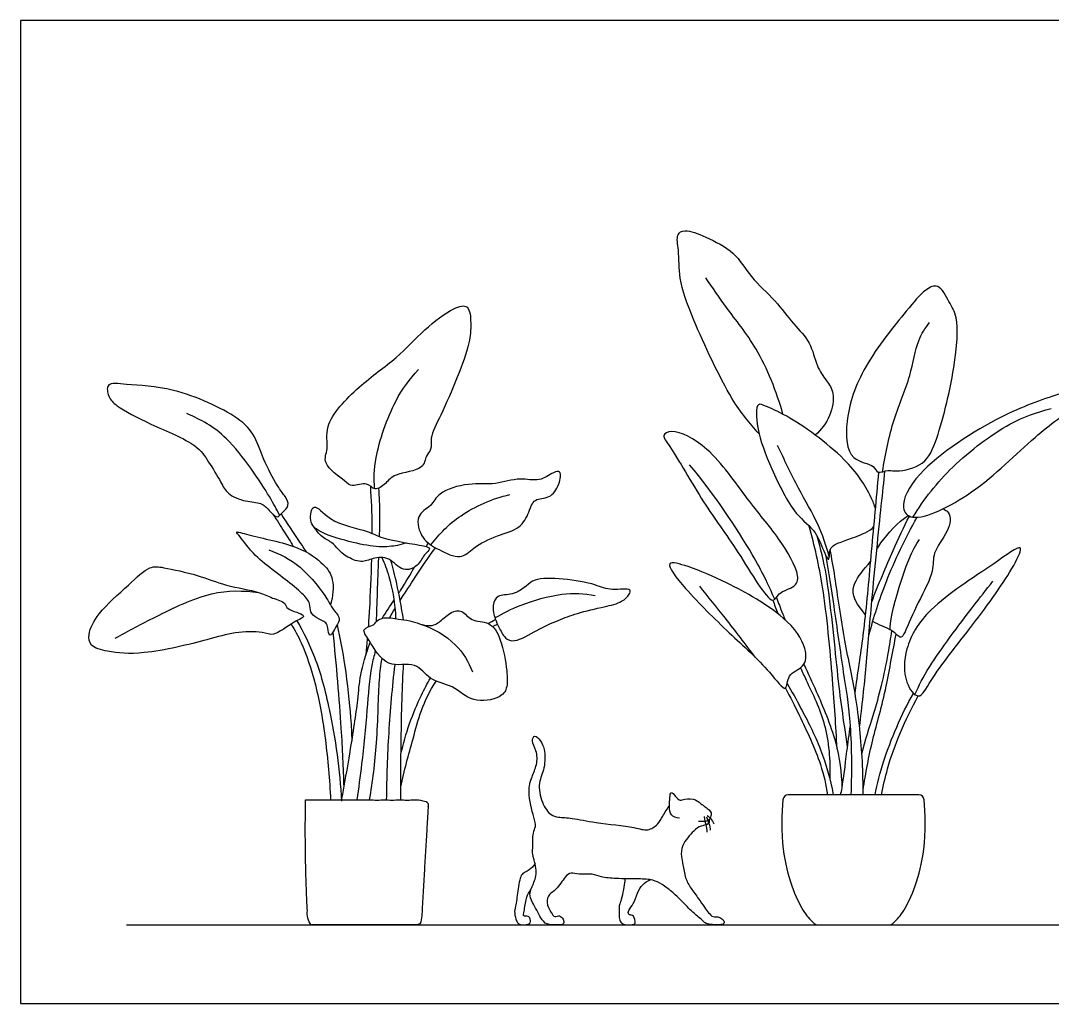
# Model space of a CAD drawing. Header units: millimetres. Extents: x 0.2 to 27.9, y 0.2 to 5.6.
# Drawn here: x 0.183 to 2.911, y 2.713 to 5.312 of the extents above; entities that cross this region are included whole.
import ezdxf

# ---------------------------------------------------------------- set-up
doc = ezdxf.new("R2010")
doc.units = ezdxf.units.MM
for name, color, linetype, true_color in [('AG-ANIMALS', 7, 'Continuous', 0xfc6666), ('AG-DIAGRAM', 7, 'Continuous', 0xfecc66), ('AG-PLANTS', 7, 'Continuous', 0x66ccff), ('X-VPRT', 6, 'Continuous', 0xff00ff)]:
    doc.layers.add(name, color=color, linetype=linetype, true_color=true_color)

msp = doc.modelspace()

# ---------------------------------------------------------------- linework, layer by layer
at = {"layer": 'AG-ANIMALS'}
for points, knots in [([(2.0038, 3.1986), (2.004, 3.1953), (2.005, 3.1859), (1.9803, 3.1833), (1.9622, 3.1698), (1.9302, 3.1324), (1.9292, 3.1019), (1.9351, 3.0799), (1.9396, 3.0441), (1.9552, 3.0171), (1.9758, 2.9906), (1.9908, 2.9675), (2.0017, 2.9533), (2.0136, 2.9401), (2.027, 2.943), (2.0377, 2.9378), (2.0445, 2.9295), (2.0425, 2.9229), (2.031, 2.9198), (1.9949, 2.9223), (1.9885, 2.9307), (1.9739, 2.9424), (1.9495, 2.9645), (1.9095, 3.0059), (1.8803, 3.0281), (1.8547, 3.0409), (1.8163, 3.0427), (1.759, 3.0425), (1.7189, 3.046), (1.6955, 3.0574), (1.6607, 3.0529), (1.638, 3.0606), (1.6214, 3.0478), (1.6006, 3.0126), (1.5803, 3.0032), (1.5707, 2.9794), (1.5858, 2.9545), (1.5942, 2.9394), (1.6089, 2.9477), (1.6181, 2.9363), (1.6199, 2.9279), (1.6165, 2.9207), (1.6035, 2.9215), (1.5724, 2.9195), (1.5583, 2.9394), (1.5367, 2.9798), (1.5262, 3.0029), (1.5401, 3.0302), (1.5513, 3.0642), (1.5352, 3.107), (1.5381, 3.1226), (1.5361, 3.1642), (1.5468, 3.1806), (1.5395, 3.2072), (1.5226, 3.2721), (1.5342, 3.3116), (1.5493, 3.3437), (1.5495, 3.3814), (1.532, 3.4055), (1.5422, 3.4259), (1.559, 3.4064), (1.5699, 3.3855), (1.5705, 3.3342), (1.55, 3.2969), (1.5591, 3.2448), (1.5832, 3.2096), (1.6059, 3.2052), (1.6447, 3.2035), (1.7038, 3.1892), (1.8038, 3.1815), (1.8404, 3.1671), (1.8691, 3.1857), (1.8808, 3.2089), (1.8934, 3.2279), (1.8991, 3.2376)], [0, 0, 0, 0, 0.17989, 0.438417, 0.719305, 1.11468, 1.422219, 1.694513, 2.034167, 2.35557, 2.688265, 2.988318, 3.233361, 3.461985, 3.663304, 3.858718, 4.03888, 4.167077, 4.358874, 4.698968, 4.880877, 5.116037, 5.449271, 5.887607, 6.235616, 6.530938, 6.884079, 7.323803, 7.684437, 7.971381, 8.306485, 8.575112, 8.822801, 9.185947, 9.454939, 9.72208, 10.02948, 10.246324, 10.448409, 10.651501, 10.814292, 10.935877, 11.140665, 11.448876, 11.725275, 12.113968, 12.395023, 12.696753, 13.043403, 13.41563, 13.653876, 14.01354, 14.258348, 14.547943, 15.016077, 15.383573, 15.720852, 16.065865, 16.371894, 16.582535, 16.828859, 17.117389, 17.515701, 17.889054, 18.298209, 18.65973, 18.921139, 19.265915, 19.725282, 20.300729, 20.650639, 20.958302, 21.252061, 21.586075, 21.586075, 21.586075, 21.586075]), ([(1.9252, 3.2031), (1.9175, 3.2036), (1.8993, 3.21), (1.899, 3.2328), (1.8995, 3.2816), (1.915, 3.259), (1.9268, 3.248), (1.9393, 3.2554), (1.9688, 3.2534), (1.979, 3.2425), (1.9905, 3.2351), (2.0014, 3.2271), (2.0107, 3.2181), (2.0082, 3.2055), (2.0024, 3.1941), (1.9894, 3.1943), (1.9758, 3.1937)], [0, 0, 0, 0, 0.288696, 0.583874, 0.942584, 1.177306, 1.415058, 1.630074, 1.948801, 2.179526, 2.399117, 2.623103, 2.82921, 3.035317, 3.240654, 3.484616, 3.484616, 3.484616, 3.484616]), ([(1.991, 3.2076), (1.991, 3.2057), (1.9903, 3.2017), (1.9982, 3.1779), (1.9972, 3.1663)], [0, 0, 0, 0, 0.1363964, 0.6630174, 0.6630174, 0.6630174, 0.6630174]), ([(1.9966, 3.2062), (2.0008, 3.1959), (2.0067, 3.1787), (2.0063, 3.1739), (2.0063, 3.1712)], [0, 0, 0, 0, 0.3596732, 0.5731054, 0.5731054, 0.5731054, 0.5731054]), ([(1.9983, 3.21), (2.0018, 3.2076), (2.0084, 3.2019), (2.014, 3.1928), (2.0161, 3.188)], [0, 0, 0, 0, 0.2050321, 0.432382, 0.432382, 0.432382, 0.432382]), ([(1.5434, 3.0831), (1.5414, 3.0796), (1.5376, 3.0726), (1.5171, 3.0593), (1.5037, 3.0534), (1.4981, 3.0092), (1.4921, 2.9707), (1.4877, 2.9529), (1.4938, 2.9311), (1.4997, 2.9233), (1.5049, 2.9207), (1.5337, 2.9212), (1.5305, 2.9357), (1.5266, 2.9448), (1.5183, 2.9438), (1.5108, 2.9443), (1.515, 2.9577), (1.5202, 2.9908), (1.5238, 3.0009), (1.5292, 3.01), (1.5324, 3.0138)], [0, 0, 0, 0, 0.197609, 0.474505, 0.684278, 1.055975, 1.42146, 1.666616, 1.930101, 2.102269, 2.322287, 2.550308, 2.745598, 2.918159, 3.075569, 3.206276, 3.399813, 3.735806, 3.930438, 4.150618, 4.150618, 4.150618, 4.150618]), ([(1.7807, 3.0428), (1.7806, 3.039), (1.7813, 3.0325), (1.7706, 2.9814), (1.765, 2.9728), (1.7656, 2.9446), (1.7668, 2.9302), (1.7767, 2.9207), (1.7961, 2.921), (1.8118, 2.9221), (1.8046, 2.9451), (1.7989, 2.9462), (1.789, 2.9475), (1.7903, 2.9611), (1.8048, 2.9764), (1.8134, 3.0052), (1.8264, 3.028), (1.8408, 3.037), (1.8483, 3.0401)], [0, 0, 0, 0, 0.192315, 0.594779, 0.797686, 1.090707, 1.314295, 1.518792, 1.770774, 1.971827, 2.202616, 2.339822, 2.500141, 2.681805, 2.953989, 3.26325, 3.553953, 3.835602, 3.835602, 3.835602, 3.835602])]:
    msp.add_open_spline(points, degree=3, knots=knots, dxfattribs=at)
at = {"layer": 'AG-DIAGRAM'}
msp.add_line((0.4625, 2.921), (6.8157, 2.921), dxfattribs=at)
at = {"layer": 'AG-PLANTS'}
for centre, start, end in [((2.2131, 3.2505), 90, 174.8875), ((2.558, 3.2505), 5.1125, 90), ((2.2911, 2.9352), 227.6236, 270), ((2.48, 2.9352), 270, 312.3764)]:
    msp.add_arc(centre, 0.0142, start, end, dxfattribs=at)
for points, knots in [([(2.1359, 4.2195), (2.1102, 4.2488), (2.0594, 4.3059), (1.9617, 4.5184), (1.9224, 4.6252), (1.9253, 4.7013), (1.915, 4.747), (1.9421, 4.7621), (1.9978, 4.739), (2.073, 4.7025), (2.1121, 4.6322), (2.1798, 4.5733), (2.2246, 4.51), (2.2737, 4.4636), (2.2864, 4.3982), (2.3049, 4.3725), (2.3139, 4.36)], [0, 0, 0, 0, 0.636384, 1.530286, 2.167762, 2.672576, 3.047961, 3.319902, 3.766487, 4.304652, 4.826756, 5.38231, 5.901612, 6.379724, 6.848314, 7.24866, 7.24866, 7.24866, 7.24866]), ([(2.1987, 4.2715), (2.1825, 4.3312), (2.1362, 4.445), (2.0494, 4.5503), (2.013, 4.6058), (1.9948, 4.6322)], [0, 0, 0, 0, 0.801464, 1.484968, 2.062814, 2.062814, 2.062814, 2.062814]), ([(2.4504, 4.1182), (2.445, 4.1201), (2.4418, 4.141), (2.3684, 4.1451), (2.3612, 4.2626), (2.4077, 4.4), (2.522, 4.5401), (2.5706, 4.5992), (2.6122, 4.6196), (2.6388, 4.5654), (2.6649, 4.5259), (2.6557, 4.3902), (2.6082, 4.2001), (2.5713, 4.1309), (2.493, 4.1177), (2.4782, 4.126), (2.4566, 4.116), (2.4504, 4.1182)], [0, 0, 0, 0, 0.261153, 0.702991, 1.282296, 2.010475, 2.80238, 3.317161, 3.653384, 4.067866, 4.469767, 5.146111, 5.982272, 6.491434, 6.976211, 7.221871, 7.522972, 7.522972, 7.522972, 7.522972]), ([(1.0398, 4.0947), (1.0484, 4.0876), (1.0577, 4.077), (1.1002, 4.0954), (1.1187, 4.0651), (1.1508, 4.0891), (1.1705, 4.1162), (1.2508, 4.1219), (1.2526, 4.1614), (1.2714, 4.1776), (1.2641, 4.2114), (1.2966, 4.2717), (1.3377, 4.367), (1.3713, 4.4582), (1.3742, 4.5076), (1.3709, 4.5641), (1.3216, 4.5518), (1.2472, 4.4942), (1.1775, 4.4165), (1.0778, 4.3499), (0.9816, 4.2457), (0.9993, 4.1811), (0.9772, 4.1392), (1.0252, 4.1066), (1.0398, 4.0947)], [0, 0, 0, 0, 0.288277, 0.648246, 0.94705, 1.27388, 1.626301, 2.118284, 2.448587, 2.720528, 3.039263, 3.516862, 4.132108, 4.708249, 5.133927, 5.520747, 5.871099, 6.44515, 7.048893, 7.707559, 8.384914, 8.835447, 9.197175, 9.683909, 9.683909, 9.683909, 9.683909]), ([(2.4623, 4.119), (2.4697, 4.1655), (2.488, 4.2576), (2.5383, 4.3683), (2.552, 4.4664), (2.5754, 4.4987), (2.5866, 4.5137)], [0, 0, 0, 0, 0.699339, 1.35339, 1.927346, 2.36789, 2.36789, 2.36789, 2.36789]), ([(1.119, 4.0741), (1.1177, 4.1016), (1.1159, 4.1565), (1.1695, 4.3116), (1.2118, 4.3637), (1.2347, 4.3894)], [0, 0, 0, 0, 0.535085, 1.273507, 1.871148, 1.871148, 1.871148, 1.871148]), ([(0.8822, 4.0533), (0.8869, 4.046), (0.896, 4.0285), (0.8742, 4.012), (0.861, 3.9932), (0.8395, 4.0189), (0.8188, 4.0388), (0.7771, 4.0388), (0.7282, 4.0593), (0.7127, 4.0927), (0.679, 4.147), (0.6479, 4.1948), (0.5275, 4.2428), (0.4385, 4.2895), (0.4144, 4.3152), (0.4073, 4.3576), (0.4724, 4.3473), (0.5882, 4.3457), (0.7577, 4.2683), (0.8043, 4.2153), (0.8272, 4.1424), (0.8637, 4.0774), (0.8771, 4.0613), (0.8822, 4.0533)], [0, 0, 0, 0, 0.291427, 0.583303, 0.827354, 1.130564, 1.447109, 1.821304, 2.236656, 2.590296, 3.051679, 3.49259, 4.162899, 4.755491, 5.098167, 5.410333, 5.815908, 6.475419, 7.270314, 7.75536, 8.266527, 8.771162, 9.090405, 9.090405, 9.090405, 9.090405]), ([(2.3139, 4.36), (2.3217, 4.35), (2.3365, 4.3264), (2.3268, 4.2642), (2.3003, 4.23), (2.284, 4.2162)], [7.24866, 7.24866, 7.24866, 7.24866, 7.612182, 8.062861, 8.53423, 8.53423, 8.53423, 8.53423]), ([(2.5427, 3.9991), (2.5276, 4.0013), (2.5059, 4.0274), (2.5557, 4.1315), (2.778, 4.2748), (2.9136, 4.3186), (3.0448, 4.3652), (3.0329, 4.3307), (2.9719, 4.2926), (2.8575, 4.2102), (2.7161, 4.0626), (2.5755, 3.9945), (2.5427, 3.9991)], [0, 0, 0, 0, 0.350284, 0.934343, 1.886969, 2.652498, 3.258027, 3.483584, 3.969805, 4.671008, 5.547095, 6.310866, 6.310866, 6.310866, 6.310866]), ([(2.4438, 4.0214), (2.441, 4.0308), (2.4226, 4.0752), (2.3689, 4.1574), (2.2146, 4.2685), (2.1572, 4.2902), (2.1259, 4.3058), (2.1291, 4.2244), (2.1674, 4.1287), (2.226, 4.0055), (2.2883, 3.9645), (2.3056, 3.9087), (2.3186, 3.886), (2.3204, 3.8875), (2.3225, 3.8893), (2.3183, 3.9212), (2.3522, 3.9326), (2.3854, 3.9454), (2.428, 3.9608), (2.4394, 3.9741)], [1.775342, 1.775342, 1.775342, 1.775342, 1.960219, 2.614756, 3.424855, 3.888705, 4.146349, 4.60235, 5.234259, 5.914611, 6.413714, 6.869208, 7.130236, 7.130236, 7.130236, 7.436475, 7.7661, 8.139928, 8.54419, 8.54419, 8.54419, 8.54419]), ([(2.5427, 3.9991), (2.5726, 4.0471), (2.6401, 4.135), (2.7952, 4.2522), (2.8706, 4.2764), (2.9081, 4.2864)], [0, 0, 0, 0, 0.766363, 1.574394, 2.209553, 2.209553, 2.209553, 2.209553]), ([(0.868, 4.0037), (0.8595, 4.0205), (0.8429, 4.0532), (0.7323, 4.2217), (0.6602, 4.2558), (0.6226, 4.2731)], [0, 0, 0, 0, 0.44233, 1.255001, 1.910176, 1.910176, 1.910176, 1.910176]), ([(2.1721, 3.7797), (2.1551, 3.7812), (2.0723, 3.9256), (1.9924, 4.0264), (1.9062, 4.1813), (1.8763, 4.2153), (1.9103, 4.2351), (2.0124, 4.1826), (2.1025, 4.0445), (2.186, 3.9515), (2.2457, 3.849), (2.2325, 3.8117), (2.1857, 3.8028), (2.1787, 3.7791), (2.1721, 3.7797)], [0, 0, 0, 0, 0.731977, 1.484636, 2.254176, 2.592976, 2.873568, 3.474723, 4.239365, 4.92158, 5.537562, 5.858959, 6.248436, 6.534048, 6.534048, 6.534048, 6.534048]), ([(2.3216, 3.8944), (2.3132, 3.9236), (2.2938, 3.9827), (2.238, 4.0759), (2.2027, 4.1506), (2.1849, 4.1884)], [0, 0, 0, 0, 0.562291, 1.173939, 1.833062, 1.833062, 1.833062, 1.833062]), ([(1.606, 4.0868), (1.6006, 4.072), (1.5837, 4.0471), (1.5392, 4.0503), (1.5277, 4.0107), (1.5046, 3.9665), (1.4423, 3.9518), (1.381, 3.9211), (1.3471, 3.8836), (1.2872, 3.914), (1.2429, 3.9381), (1.2239, 4.0049), (1.2712, 4.0275), (1.2868, 4.0671), (1.3695, 4.0913), (1.4376, 4.0829), (1.5022, 4.106), (1.5543, 4.0907), (1.5887, 4.1174), (1.6141, 4.1237), (1.6106, 4.0995), (1.606, 4.0868)], [0, 0, 0, 0, 0.384139, 0.739052, 1.090348, 1.49344, 1.956597, 2.448011, 2.835147, 3.285058, 3.713648, 4.151662, 4.538397, 4.908801, 5.432814, 5.930695, 6.407561, 6.82635, 7.207167, 7.446592, 7.776533, 7.776533, 7.776533, 7.776533]), ([(2.1774, 3.7818), (2.1593, 3.8221), (2.1219, 3.9025), (2.0146, 4.0641), (1.952, 4.1375)], [0, 0, 0, 0, 0.677799, 1.678881, 1.678881, 1.678881, 1.678881]), ([(2.4017, 3.4443), (2.4081, 3.4983), (2.4208, 3.6111), (2.4325, 3.773), (2.4591, 4.0297), (2.4655, 4.0903), (2.4688, 4.1209)], [0, 0, 0, 0, 0.751346, 1.526313, 2.45896, 3.024238, 3.024238, 3.024238, 3.024238]), ([(2.3896, 3.5341), (2.3909, 3.5435), (2.4003, 3.6081), (2.4162, 3.7136), (2.4333, 3.9118), (2.4464, 4.0481), (2.4526, 4.1177)], [1.684532, 1.684532, 1.684532, 1.684532, 1.806522, 2.53708, 3.359682, 4.211722, 4.211722, 4.211722, 4.211722]), ([(1.1129, 3.9558), (1.1129, 3.9608), (1.113, 4.0112), (1.1109, 4.0439), (1.1086, 4.0806)], [1.4353067, 1.4353067, 1.4353067, 1.4353067, 1.5014595, 2.1195314, 2.1195314, 2.1195314, 2.1195314]), ([(1.1296, 4.0754), (1.1309, 4.051), (1.1329, 4.0248), (1.1318, 3.9681), (1.1312, 3.9479)], [0, 0, 0, 0, 0.5039074, 0.7513267, 0.7513267, 0.7513267, 0.7513267]), ([(1.2677, 3.9256), (1.2902, 3.955), (1.3429, 4.0094), (1.4309, 4.0484), (1.4766, 4.0587)], [0, 0, 0, 0, 0.620383, 1.318069, 1.318069, 1.318069, 1.318069]), ([(1.2029, 3.9312), (1.1956, 3.9284), (1.1779, 3.9227), (1.1285, 3.9182), (1.063, 3.9309), (0.9768, 3.9548), (0.9436, 3.9845), (0.9564, 4.0449), (1.0009, 3.9816), (1.1033, 3.9646), (1.1358, 3.9407), (1.2442, 3.9252), (1.2703, 3.9168), (1.2476, 3.8985), (1.2357, 3.8691), (1.1918, 3.8513), (1.16, 3.8955), (1.1139, 3.8916), (1.0838, 3.876), (1.0429, 3.8949), (1.0233, 3.9124), (1.0058, 3.9344), (0.9793, 3.9446), (0.964, 3.9642), (0.9585, 3.9736)], [0.042146, 0.042146, 0.042146, 0.042146, 0.30911, 0.719478, 1.212736, 1.768003, 2.146071, 2.497202, 2.925232, 3.520216, 3.920106, 4.533303, 4.778239, 5.045585, 5.386323, 5.746108, 6.150074, 6.530054, 6.866896, 7.245057, 7.551099, 7.852529, 8.186611, 8.446506, 8.446506, 8.446506, 8.446506]), ([(2.6225, 4.0211), (2.6281, 4.0188), (2.6465, 4.0062), (2.6371, 3.9581), (2.5921, 3.906), (2.6007, 3.8537), (2.5555, 3.7748), (2.5245, 3.7008), (2.5145, 3.6812), (2.5103, 3.6813), (2.5053, 3.6814), (2.4923, 3.7009), (2.4521, 3.7141), (2.4364, 3.7232)], [3.025136, 3.025136, 3.025136, 3.025136, 3.162849, 3.575632, 4.05758, 4.465537, 5.027119, 5.568312, 5.82315, 5.82315, 5.82315, 6.133542, 6.452806, 6.452806, 6.452806, 6.452806]), ([(0.8506, 4.0063), (0.8607, 3.9911), (0.8804, 3.9604), (0.8962, 3.9347), (0.904, 3.9218)], [0, 0, 0, 0, 0.4350211, 0.8309194, 0.8309194, 0.8309194, 0.8309194]), ([(0.8717, 4.0075), (0.8866, 3.9839), (0.9174, 3.9373), (0.9318, 3.9166), (0.9391, 3.9063)], [0, 0, 0, 0, 0.538672, 0.9004464, 0.9004464, 0.9004464, 0.9004464]), ([(2.4263, 3.6866), (2.439, 3.7348), (2.4692, 3.8302), (2.5225, 3.9442), (2.5535, 3.9988)], [0, 0, 0, 0, 0.719822, 1.527035, 1.527035, 1.527035, 1.527035]), ([(2.4338, 3.7755), (2.4515, 3.821), (2.4895, 3.9108), (2.5183, 3.9717), (2.5332, 4.0019)], [0, 0, 0, 0, 0.711651, 1.302973, 1.302973, 1.302973, 1.302973]), ([(2.4472, 3.9141), (2.4506, 3.9197), (2.4717, 3.9517), (2.5024, 3.985), (2.5304, 4.0034)], [7.6892748, 7.6892748, 7.6892748, 7.6892748, 7.7937868, 8.2912188, 8.2912188, 8.2912188, 8.2912188]), ([(0.839, 3.9122), (0.8687, 3.9014), (0.9233, 3.8765), (0.9951, 3.7849), (1.0042, 3.7596), (1.0292, 3.7336), (1.0219, 3.7183), (0.9988, 3.673), (0.9955, 3.7077), (0.9922, 3.721), (0.9652, 3.7314), (0.9479, 3.7468), (0.9488, 3.7704), (0.9395, 3.7851), (0.9054, 3.8199), (0.8006, 3.8921), (0.7684, 3.943), (0.7462, 3.9648), (0.7958, 3.9472), (0.9171, 3.9263), (0.9844, 3.8768), (1.0124, 3.8382), (1.0095, 3.7887), (1.002, 3.7669)], [0, 0, 0, 0, 0.572385, 1.188012, 1.503868, 1.826132, 2.07671, 2.424837, 2.683506, 2.909706, 3.214434, 3.493252, 3.764243, 3.995617, 4.398583, 5.07108, 5.54149, 5.773253, 6.113054, 6.789845, 7.321762, 7.723718, 8.164731, 8.164731, 8.164731, 8.164731]), ([(2.3421, 3.3867), (2.3391, 3.4479), (2.3309, 3.5671), (2.3085, 3.8161), (2.2826, 3.9219), (2.2685, 3.9752)], [0, 0, 0, 0, 0.797714, 1.718644, 2.475511, 2.475511, 2.475511, 2.475511]), ([(2.3699, 3.3926), (2.3646, 3.4257), (2.3543, 3.497), (2.3422, 3.5925), (2.3181, 3.8479), (2.2988, 3.9137), (2.2895, 3.9488)], [0, 0, 0, 0, 0.590292, 1.189323, 2.118315, 2.732816, 2.732816, 2.732816, 2.732816]), ([(1.1866, 3.7787), (1.1902, 3.7843), (1.2175, 3.8268), (1.2507, 3.8778), (1.2798, 3.9183)], [3.0757755, 3.0757755, 3.0757755, 3.0757755, 3.1820672, 3.8593881, 3.8593881, 3.8593881, 3.8593881]), ([(2.4108, 3.2647), (2.4111, 3.2933), (2.4098, 3.3679), (2.3943, 3.5289), (2.361, 3.6658), (2.3375, 3.8401), (2.3283, 3.8889), (2.324, 3.9133)], [0.179049, 0.179049, 0.179049, 0.179049, 0.650608, 1.420792, 2.143909, 2.910251, 3.417255, 3.417255, 3.417255, 3.417255]), ([(2.5566, 3.5261), (2.5461, 3.5263), (2.5168, 3.5667), (2.5195, 3.6569), (2.5833, 3.7655), (2.7443, 3.8639), (2.8423, 3.9395), (2.8045, 3.8553), (2.7025, 3.7133), (2.5937, 3.5804), (2.5678, 3.526), (2.5566, 3.5261)], [0, 0, 0, 0, 0.404557, 0.955989, 1.604432, 2.448609, 2.978217, 3.390664, 4.204245, 5.000872, 5.431485, 5.431485, 5.431485, 5.431485]), ([(1.103, 3.709), (1.104, 3.7238), (1.1072, 3.7731), (1.1103, 3.8431), (1.1116, 3.8883)], [0.3984488, 0.3984488, 0.3984488, 0.3984488, 0.64245, 1.1625943, 1.1625943, 1.1625943, 1.1625943]), ([(1.1293, 3.8919), (1.1281, 3.8601), (1.1251, 3.7888), (1.1239, 3.7465), (1.1233, 3.7218)], [0.9703559, 0.9703559, 0.9703559, 0.9703559, 1.3357459, 1.7920714, 1.7920714, 1.7920714, 1.7920714]), ([(1.1378, 3.8921), (1.1453, 3.8758), (1.1596, 3.8427), (1.1739, 3.7682), (1.1747, 3.7307)], [0, 0, 0, 0, 0.431699, 1.056034, 1.056034, 1.056034, 1.056034]), ([(1.195, 3.7277), (1.1906, 3.7602), (1.1766, 3.8305), (1.168, 3.8639), (1.1623, 3.8843)], [2.3376803, 2.3376803, 2.3376803, 2.3376803, 2.8326309, 3.3014794, 3.3014794, 3.3014794, 3.3014794]), ([(2.2053, 3.5472), (2.1988, 3.5436), (2.1564, 3.6029), (2.0552, 3.6936), (1.9499, 3.7965), (1.8762, 3.8903), (1.9598, 3.8657), (2.0518, 3.8271), (2.2036, 3.7427), (2.2634, 3.6586), (2.2595, 3.5995), (2.2088, 3.5876), (2.2102, 3.5499), (2.2053, 3.5472)], [0, 0, 0, 0, 0.453102, 1.171637, 1.92645, 2.443504, 2.85414, 3.477036, 4.25482, 4.841078, 5.240315, 5.631386, 5.969972, 5.969972, 5.969972, 5.969972]), ([(2.3793, 3.2647), (2.3826, 3.3312), (2.3798, 3.4664), (2.3592, 3.5851), (2.3344, 3.766), (2.3207, 3.8516), (2.3136, 3.8955)], [0.127271, 0.127271, 0.127271, 0.127271, 0.884471, 1.562949, 2.34414, 3.023454, 3.023454, 3.023454, 3.023454]), ([(2.4174, 3.7406), (2.3811, 3.7832), (2.3801, 3.8227), (2.4119, 3.8593), (2.4309, 3.882)], [6.8463558, 6.8463558, 6.8463558, 6.8463558, 7.1849352, 7.4879212, 7.4879212, 7.4879212, 7.4879212]), ([(0.9305, 3.7387), (0.9272, 3.7445), (0.884, 3.7532), (0.886, 3.7738), (0.8452, 3.785), (0.8134, 3.8032), (0.7225, 3.817), (0.6543, 3.8462), (0.5627, 3.866), (0.5222, 3.8715), (0.4666, 3.8166), (0.3883, 3.7497), (0.3598, 3.6922), (0.3662, 3.6555), (0.4182, 3.6413), (0.5106, 3.6331), (0.6768, 3.6742), (0.7444, 3.6949), (0.8217, 3.6982), (0.8523, 3.6813), (0.9001, 3.7213), (0.9332, 3.7338), (0.9305, 3.7387)], [0, 0, 0, 0, 0.389661, 0.627304, 0.978584, 1.348798, 1.898817, 2.428939, 2.989129, 3.345883, 3.847948, 4.460275, 4.919155, 5.235878, 5.632299, 6.211392, 6.977496, 7.493213, 7.989262, 8.313269, 8.779701, 9.10341, 9.10341, 9.10341, 9.10341]), ([(1.1828, 3.7982), (1.1843, 3.8005), (1.2002, 3.8248), (1.2138, 3.8481), (1.2245, 3.8668)], [3.159406, 3.159406, 3.159406, 3.159406, 3.206307, 3.6420869, 3.6420869, 3.6420869, 3.6420869]), ([(1.6046, 3.7261), (1.5871, 3.7188), (1.5495, 3.7018), (1.4916, 3.6666), (1.4623, 3.6772), (1.4478, 3.7089), (1.4368, 3.7295), (1.4288, 3.7654), (1.4431, 3.7955), (1.4845, 3.7916), (1.5214, 3.8163), (1.5422, 3.8384), (1.6197, 3.8379), (1.7026, 3.8224), (1.7422, 3.803), (1.7998, 3.8128), (1.7924, 3.7927), (1.7723, 3.7727), (1.7254, 3.7616), (1.6544, 3.7458), (1.6209, 3.7329), (1.6046, 3.7261)], [0, 0, 0, 0, 0.46409, 0.938223, 1.236395, 1.571664, 1.863792, 2.213661, 2.520371, 2.881549, 3.26573, 3.577594, 4.083785, 4.628964, 5.036319, 5.433687, 5.6305, 5.93726, 6.345703, 6.849925, 7.281418, 7.281418, 7.281418, 7.281418]), ([(2.5476, 3.5299), (2.5597, 3.5551), (2.5815, 3.6038), (2.7014, 3.7626), (2.7357, 3.8063), (2.7543, 3.8294)], [0, 0, 0, 0, 0.539685, 1.3543, 1.909417, 1.909417, 1.909417, 1.909417]), ([(0.4331, 3.6786), (0.468, 3.6991), (0.5388, 3.7351), (0.6861, 3.8081), (0.7711, 3.8049), (0.8123, 3.7999)], [0, 0, 0, 0, 0.64832, 1.391685, 2.047991, 2.047991, 2.047991, 2.047991]), ([(1.4371, 3.7328), (1.4593, 3.7456), (1.5048, 3.7684), (1.6143, 3.8016), (1.6732, 3.7969), (1.7024, 3.7922)], [0, 0, 0, 0, 0.516261, 1.136946, 1.690799, 1.690799, 1.690799, 1.690799]), ([(2.1263, 3.628), (2.1002, 3.6628), (2.0471, 3.7318), (2.0017, 3.7881), (1.9788, 3.8161)], [0, 0, 0, 0, 0.672492, 1.285371, 1.285371, 1.285371, 1.285371]), ([(2.1815, 3.7868), (2.1872, 3.7719), (2.1923, 3.7582), (2.2026, 3.7327), (2.2047, 3.7274)], [0, 0, 0, 0, 0.4070236, 0.5052675, 0.5052675, 0.5052675, 0.5052675]), ([(1.1618, 3.733), (1.1515, 3.7338), (1.1263, 3.7311), (1.1194, 3.7119), (1.0811, 3.7053), (1.1077, 3.6705), (1.1485, 3.5948), (1.2298, 3.6211), (1.2626, 3.5647), (1.3282, 3.5566), (1.375, 3.5054), (1.4513, 3.5186), (1.4712, 3.5466), (1.4697, 3.595), (1.4563, 3.6738), (1.4256, 3.7255), (1.3738, 3.7211), (1.3522, 3.755), (1.3194, 3.7497), (1.2937, 3.7225), (1.2633, 3.7054), (1.2132, 3.7281), (1.1826, 3.7275), (1.1701, 3.7323), (1.1618, 3.733)], [0, 0, 0, 0, 0.336533, 0.592742, 0.897662, 1.22945, 1.755146, 2.239449, 2.673441, 3.135424, 3.613597, 4.098425, 4.418586, 4.818344, 5.353184, 5.785543, 6.178183, 6.522983, 6.831005, 7.189509, 7.522702, 7.947949, 8.270423, 8.541442, 8.541442, 8.541442, 8.541442]), ([(0.898, 3.7161), (0.9079, 3.7002), (0.928, 3.6668), (0.9674, 3.551), (0.9898, 3.4151), (1.0003, 3.3045), (1.0026, 3.251)], [0, 0, 0, 0, 0.440769, 1.078495, 1.79484, 2.495625, 2.495625, 2.495625, 2.495625]), ([(0.9137, 3.7251), (0.9315, 3.6941), (0.965, 3.6267), (1.0041, 3.4851), (1.0277, 3.3284), (1.0313, 3.2478)], [0, 0, 0, 0, 0.609578, 1.320755, 2.236188, 2.236188, 2.236188, 2.236188]), ([(1.0196, 3.7139), (1.0276, 3.6779), (1.0416, 3.6093), (1.0564, 3.4692), (1.0581, 3.4276), (1.0588, 3.4067)], [0, 0, 0, 0, 0.619163, 1.307134, 1.772802, 1.772802, 1.772802, 1.772802]), ([(1.2379, 3.7173), (1.2729, 3.7066), (1.3387, 3.6675), (1.3672, 3.6163), (1.3776, 3.5901)], [0, 0, 0, 0, 0.616425, 1.15739, 1.15739, 1.15739, 1.15739]), ([(1.0383, 3.2858), (1.0366, 3.3375), (1.0322, 3.4408), (1.0184, 3.6104), (1.0091, 3.695)], [0, 0, 0, 0, 0.732846, 1.672835, 1.672835, 1.672835, 1.672835]), ([(2.4079, 3.3714), (2.4167, 3.4123), (2.4381, 3.4686), (2.4731, 3.6028), (2.4839, 3.6806), (2.4872, 3.6983)], [0, 0, 0, 0, 0.659509, 1.356257, 1.613236, 1.613236, 1.613236, 1.613236]), ([(2.4109, 3.2771), (2.4177, 3.3219), (2.4341, 3.4114), (2.4724, 3.5364), (2.4893, 3.6472), (2.4986, 3.6894)], [0, 0, 0, 0, 0.685959, 1.378347, 1.963245, 1.963245, 1.963245, 1.963245]), ([(1.0319, 3.251), (1.0398, 3.293), (1.0549, 3.3805), (1.076, 3.5152), (1.0787, 3.5762), (1.0955, 3.6374), (1.1075, 3.6677)], [0.097673, 0.097673, 0.097673, 0.097673, 0.719057, 1.411624, 1.89593, 2.383199, 2.383199, 2.383199, 2.383199]), ([(1.0726, 3.251), (1.0774, 3.2822), (1.0873, 3.3539), (1.1003, 3.488), (1.1065, 3.5838), (1.1182, 3.6328), (1.1218, 3.6455)], [0.110415, 0.110415, 0.110415, 0.110415, 0.635007, 1.33755, 1.979001, 2.211413, 2.211413, 2.211413, 2.211413]), ([(1.1058, 3.251), (1.1138, 3.3007), (1.1277, 3.4025), (1.1293, 3.567), (1.136, 3.6063), (1.1386, 3.6253)], [0.090568, 0.090568, 0.090568, 0.090568, 0.773477, 1.531056, 1.977408, 1.977408, 1.977408, 1.977408]), ([(1.1508, 3.251), (1.1514, 3.3103), (1.1559, 3.4344), (1.1661, 3.5491), (1.173, 3.6093)], [0.083058, 0.083058, 0.083058, 0.083058, 0.825997, 1.61971, 1.61971, 1.61971, 1.61971]), ([(1.1887, 3.251), (1.1882, 3.3035), (1.1886, 3.4124), (1.1924, 3.5584), (1.1957, 3.6092)], [0.087763, 0.087763, 0.087763, 0.087763, 0.789598, 1.61788, 1.61788, 1.61788, 1.61788]), ([(2.2545, 3.6104), (2.266, 3.5845), (2.2889, 3.5355), (2.3448, 3.4038), (2.3533, 3.324), (2.3551, 3.283)], [1.149623, 1.149623, 1.149623, 1.149623, 1.644314, 2.34622, 2.998805, 2.998805, 2.998805, 2.998805]), ([(2.2452, 3.6006), (2.2501, 3.5899), (2.2727, 3.5416), (2.3164, 3.453), (2.3247, 3.3556), (2.3225, 3.3077)], [1.069211, 1.069211, 1.069211, 1.069211, 1.259447, 1.922151, 2.627916, 2.627916, 2.627916, 2.627916]), ([(1.1884, 3.2858), (1.1967, 3.3287), (1.2226, 3.4151), (1.2467, 3.5138), (1.2819, 3.5655)], [0, 0, 0, 0, 0.674302, 1.428555, 1.428555, 1.428555, 1.428555]), ([(1.1888, 3.3724), (1.1996, 3.4263), (1.2277, 3.5), (1.2581, 3.5591), (1.2666, 3.5734)], [0, 0, 0, 0, 0.755939, 1.011991, 1.011991, 1.011991, 1.011991]), ([(2.2053, 3.5472), (2.2185, 3.5228), (2.2431, 3.4738), (2.2985, 3.357), (2.3127, 3.2909), (2.3166, 3.2647)], [0, 0, 0, 0, 0.53587, 1.231849, 1.678561, 1.678561, 1.678561, 1.678561]), ([(2.21, 3.5593), (2.2227, 3.5376), (2.2475, 3.4921), (2.3, 3.3922), (2.3241, 3.3058), (2.3321, 3.2647)], [0, 0, 0, 0, 0.510913, 1.158145, 1.740251, 1.740251, 1.740251, 1.740251]), ([(2.4426, 3.2647), (2.4483, 3.2938), (2.4675, 3.3706), (2.5119, 3.4766), (2.5441, 3.5329)], [0.179243, 0.179243, 0.179243, 0.179243, 0.661813, 1.482704, 1.482704, 1.482704, 1.482704]), ([(2.4599, 3.2647), (2.464, 3.2879), (2.4769, 3.3446), (2.5082, 3.4301), (2.5392, 3.4948), (2.5566, 3.5261)], [0.192542, 0.192542, 0.192542, 0.192542, 0.599713, 1.193839, 1.803785, 1.803785, 1.803785, 1.803785]), ([(2.3515, 3.2647), (2.3528, 3.2705), (2.3588, 3.3008), (2.3651, 3.3577), (2.3741, 3.4245), (2.3774, 3.4484)], [0.281179, 0.281179, 0.281179, 0.281179, 0.426814, 1.010188, 1.318926, 1.318926, 1.318926, 1.318926]), ([(2.1989, 3.2518), (2.1958, 3.2166), (2.1921, 3.0871), (2.2453, 2.962), (2.2688, 2.9364), (2.2815, 2.9247)], [-1.632079, -1.632079, -1.632079, -1.632079, -1.212881, -0.554834, -0.255336, -0.255336, -0.255336, -0.255336]), ([(2.558, 3.2647), (2.5005, 3.2647), (2.443, 3.2647), (2.3855, 3.2647), (2.328, 3.2647), (2.2706, 3.2647), (2.2131, 3.2647)], [1.7134845, 1.7134845, 1.7134845, 1.7134845, 2.0813969, 2.0813969, 2.0813969, 2.4493094, 2.4493094, 2.4493094, 2.4493094]), ([(2.4896, 2.9247), (2.5023, 2.9364), (2.5257, 2.962), (2.579, 3.0871), (2.5753, 3.2166), (2.5722, 3.2518)], [0.255325, 0.255325, 0.255325, 0.255325, 0.554826, 1.212878, 1.632079, 1.632079, 1.632079, 1.632079]), ([(2.2911, 2.921), (2.3197, 2.921), (2.3526, 2.921), (2.3855, 2.921), (2.4185, 2.921), (2.4514, 2.921), (2.48, 2.921)], [-0.2107688, -0.2107688, -0.2107688, -0.2107688, -0.0000002, -0.0000002, -0.0000002, 0.2107685, 0.2107685, 0.2107685, 0.2107685])]:
    msp.add_open_spline(points, degree=3, knots=knots, dxfattribs=at)
for points in [[(1.2556, 3.9211), (1.2573, 3.9242), (1.2591, 3.9273), (1.2609, 3.9306)], [(2.4827, 3.701), (2.4786, 3.7304), (2.5241, 3.892), (2.5597, 3.9398)], [(1.1391, 3.7312), (1.1491, 3.748), (1.1599, 3.764), (1.1703, 3.7795)], [(2.1721, 3.7797), (2.1763, 3.7677), (2.1807, 3.7558), (2.1851, 3.7439)], [(1.1589, 3.7331), (1.1634, 3.7411), (1.1681, 3.749), (1.1731, 3.7572)], [(1.419, 3.7179), (1.4254, 3.7216), (1.432, 3.7252), (1.4385, 3.7286)], [(1.4314, 3.7092), (1.4359, 3.712), (1.4399, 3.7142), (1.4438, 3.7163)], [(1.097, 3.6385), (1.0983, 3.6525), (1.0995, 3.6655), (1.1006, 3.6785)]]:
    msp.add_open_spline(points, degree=3, dxfattribs=at)
msp.add_rational_spline([(0.9365, 3.251), (0.9335, 3.088), (0.9426, 2.9324), (0.9432, 2.921), (0.9546, 2.921), (1.0927, 2.921), (1.2309, 2.921), (1.2422, 2.921), (1.2429, 2.9324), (1.2519, 3.088), (1.261, 3.2383), (1.2613, 3.2435), (1.249, 3.251), (1.0927, 3.251), (0.9365, 3.251)], [1, 1, 1, 0.72732356842, 1, 1, 1, 0.72732356842, 1, 1, 1, 0.918230556133, 1, 1, 1], degree=2, knots=[0, 0, 0, 0.817355, 0.817355, 0.86505, 0.86505, 1.685389, 1.685389, 1.733084, 1.733084, 2.550438, 2.550438, 2.601793, 2.601793, 3.422556, 3.422556, 3.422556], dxfattribs=at)
at = {"layer": 'X-VPRT'}
msp.add_lwpolyline([(0.1829, 5.3122), (0.1829, 2.7132), (7.1137, 2.7132), (7.1137, 5.3122)], close=True, dxfattribs=at)

doc.saveas('drawing.dxf')
